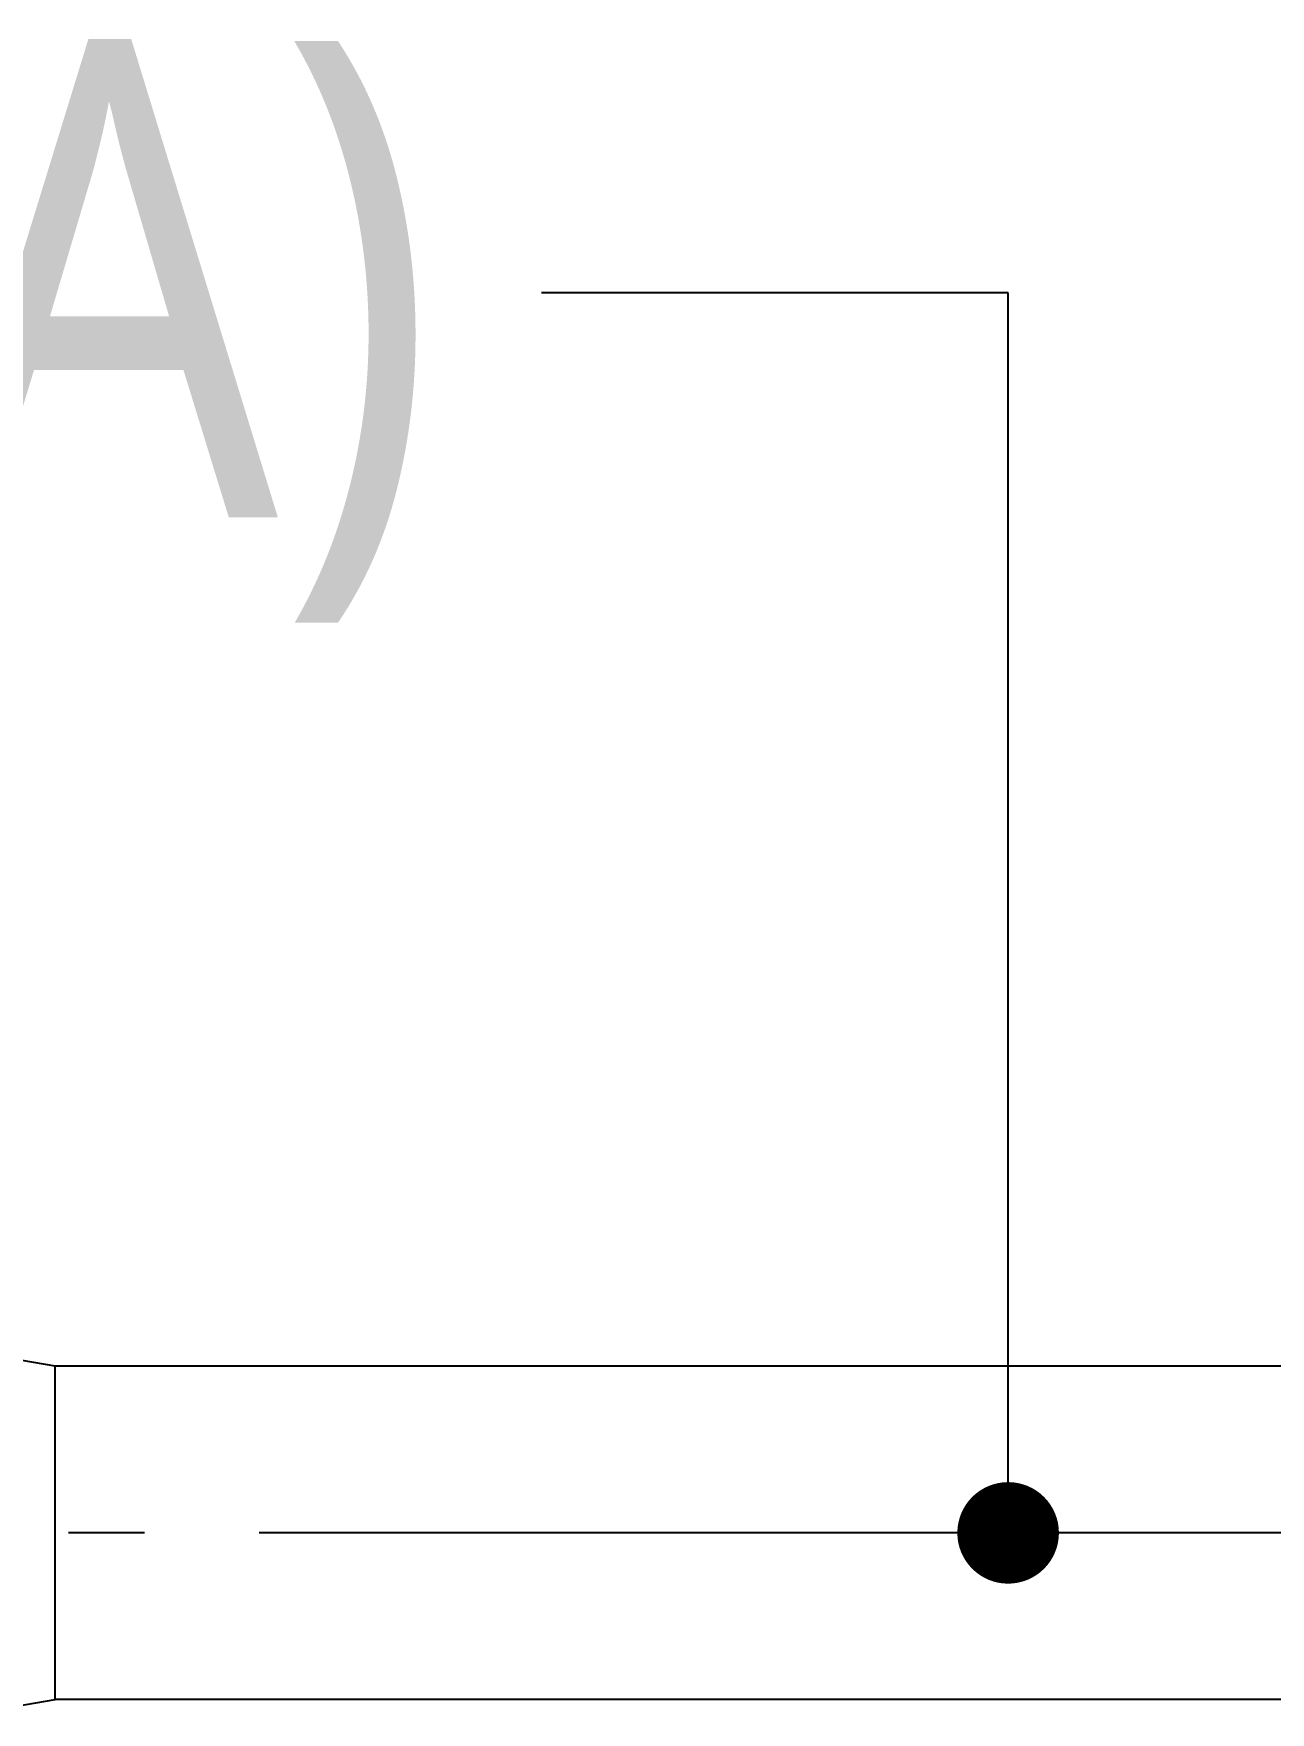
# Model space of a CAD drawing. Header units: millimetres. Extents: x 61566 to 667441, y 0 to 118800.
# Drawn here: x 268197 to 269495, y 53743 to 55505 of the extents above; entities that cross this region are included whole.
import ezdxf
from ezdxf.enums import TextEntityAlignment as Align

# ---------------------------------------------------------------- set-up
doc = ezdxf.new("R2010")
doc.units = ezdxf.units.MM
doc.header["$LTSCALE"] = 200
doc.linetypes.add('CEN6', pattern=[12, 10, -0.75, 0.5, -0.75])
doc.layers.add('1 EA', color=3, linetype='Continuous')
doc.layers.add('TEXT', color=3, linetype='Continuous')
doc.styles.add('SUNJIN', font='malgun.ttf')

msp = doc.modelspace()

# ---------------------------------------------------------------- linework, layer by layer
at = {"layer": '1 EA'}
for p, q in [((277714, 54106.2), (268220, 54106.2)), ((277714, 53756.2), (268220, 53756.2))]:
    msp.add_line(p, q, dxfattribs=at)
at = {"layer": '1 EA', "color": 1, "linetype": 'CEN6', "ltscale": 0.8}
msp.add_line((277714, 53931.2), (268220, 53931.2), dxfattribs=at)
at = {"layer": '1 EA'}
msp.add_lwpolyline([(268220, 53756.2), (268220, 54106.2), (267784, 54181.2), (267784, 53681.2)], close=True, dxfattribs=at)
at = {"layer": 'TEXT', "color": 1}
for p, q in [((269220, 55232.7, 0), (268730.5, 55232.7, 0)), ((269220, 53931.2), (269220, 55232.7, 0))]:
    msp.add_line(p, q, dxfattribs=at)
at = {"layer": 'TEXT', "color": 1, "const_width": 53.3}
msp.add_lwpolyline([(269193.3, 53931.2, -1), (269246.6, 53931.2, -1)], format="xyb", close=True, dxfattribs=at)

# ---------------------------------------------------------------- texts
at = {"layer": '1 EA', "style": 'SUNJIN', "width": 0.85}
msp.add_text('350x250(E.A)', height=500, dxfattribs=at).set_placement((266953, 55247.2), align=Align.MIDDLE_CENTER)

doc.saveas('drawing.dxf')
